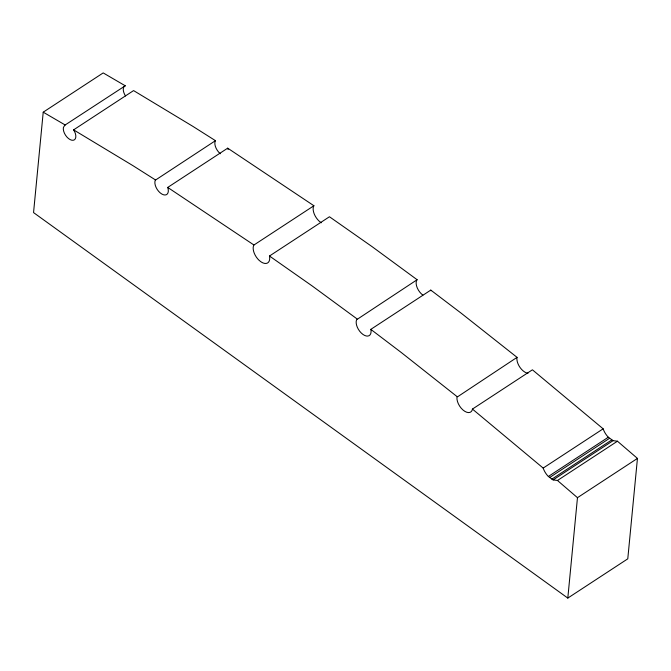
<?xml version="1.0" encoding="UTF-8"?>
<svg xmlns="http://www.w3.org/2000/svg" width="671" height="671" viewBox="0 0 671 671"><rect width="100%" height="100%" fill="white"/><g stroke="black" fill="none" stroke-linecap="round" stroke-linejoin="round"><path stroke-width="1.01" d="M43.221 112.174L33.55 212.59L567.809 598.087L627.779 558.826L637.45 458.41L617.446 441.208L613.084 440.654L608.32 437.215A12.892 7.146 56.8 0 1 603.145 428.819L532.413 369.805L472.434 409.075L472.116 410.358A10.946 6.073 56.8 0 1 462.982 409.989A10.946 6.073 56.8 0 1 456.943 397.207L517.056 357.358L461.245 313.24L430.782 290.098L370.811 329.369L370.979 330.057A10.401 5.762 56.8 0 1 362.885 334.384A10.401 5.762 56.8 0 1 356.628 319.706L417.119 279.723L372.145 246.693L329.453 216.758L269.474 256.02A11.541 6.4 56.8 0 1 261.296 262.042L259.157 260.382A11.541 6.4 56.8 0 1 253.479 245.863L253.94 245.007L313.911 205.745L227.695 148.165L167.725 187.427A9.386 5.2 56.8 0 1 161.812 194.028A9.386 5.2 56.8 0 1 155.286 180.205L215.458 140.667L192.929 126.4L133.579 90.593L73.609 129.855A8.74 4.848 56.8 0 1 71.696 140.197A8.74 4.848 56.8 0 1 63.393 127.54L64.768 125.225L125.242 85.779L103.191 72.913L43.221 112.174L65.272 125.041M567.809 598.087L577.471 497.681L637.45 458.41M517.056 357.358L516.913 357.945A10.946 6.073 56.8 0 0 527.985 373.286M313.911 205.745L313.458 206.593A11.541 6.4 56.8 0 0 319.128 221.12L321.266 222.78M215.458 140.667L215.257 140.944A9.386 5.2 56.8 0 0 220.331 153.743M417.119 279.723L416.607 280.444A10.401 5.762 56.8 0 0 422.864 295.114M472.434 409.075L543.174 468.081L603.145 428.819M543.174 468.081A12.892 7.146 56.8 0 0 548.35 476.477L608.32 437.215M549.599 477.559L609.57 438.297M551.83 479.169L611.801 439.908M548.35 476.477L553.114 479.916L613.084 440.654M553.114 479.916L557.475 480.478L617.446 441.208M125.242 85.779L123.858 86.903L123.363 88.278A8.74 4.848 56.8 0 0 125.502 95.936M73.609 129.855L132.95 165.662L155.479 179.937M253.94 245.007L167.725 187.427M269.474 256.02L312.174 285.955L357.148 318.985M370.811 329.369L401.266 352.501L457.085 396.628M557.475 480.478L577.471 497.681M430.782 290.098L430.95 290.795M227.695 148.165A9.386 5.2 56.8 0 1 228.09 149.591"/></g></svg>
